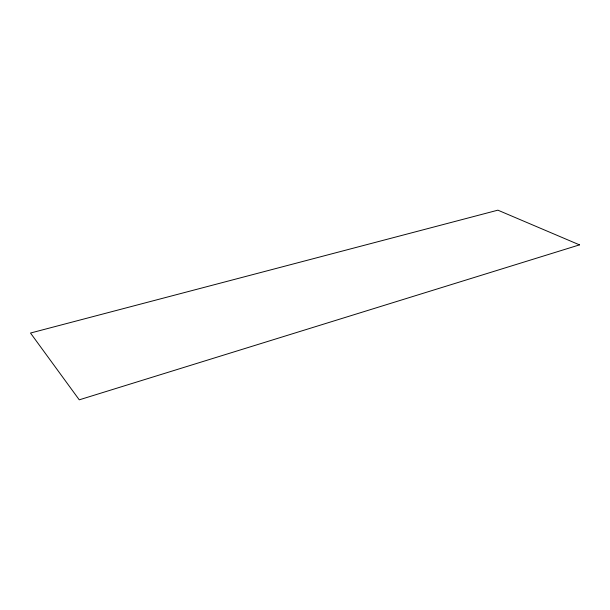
<?xml version="1.0" encoding="UTF-8"?>
<svg xmlns="http://www.w3.org/2000/svg" width="610" height="610" viewBox="0 0 610 610"><rect width="100%" height="100%" fill="white"/><g stroke="black" fill="none" stroke-linecap="round" stroke-linejoin="round"><path stroke-width="0.91" d="M579.5 244.869L79.262 399.832L30.5 333.037L497.89 210.168L579.5 244.869"/></g></svg>
